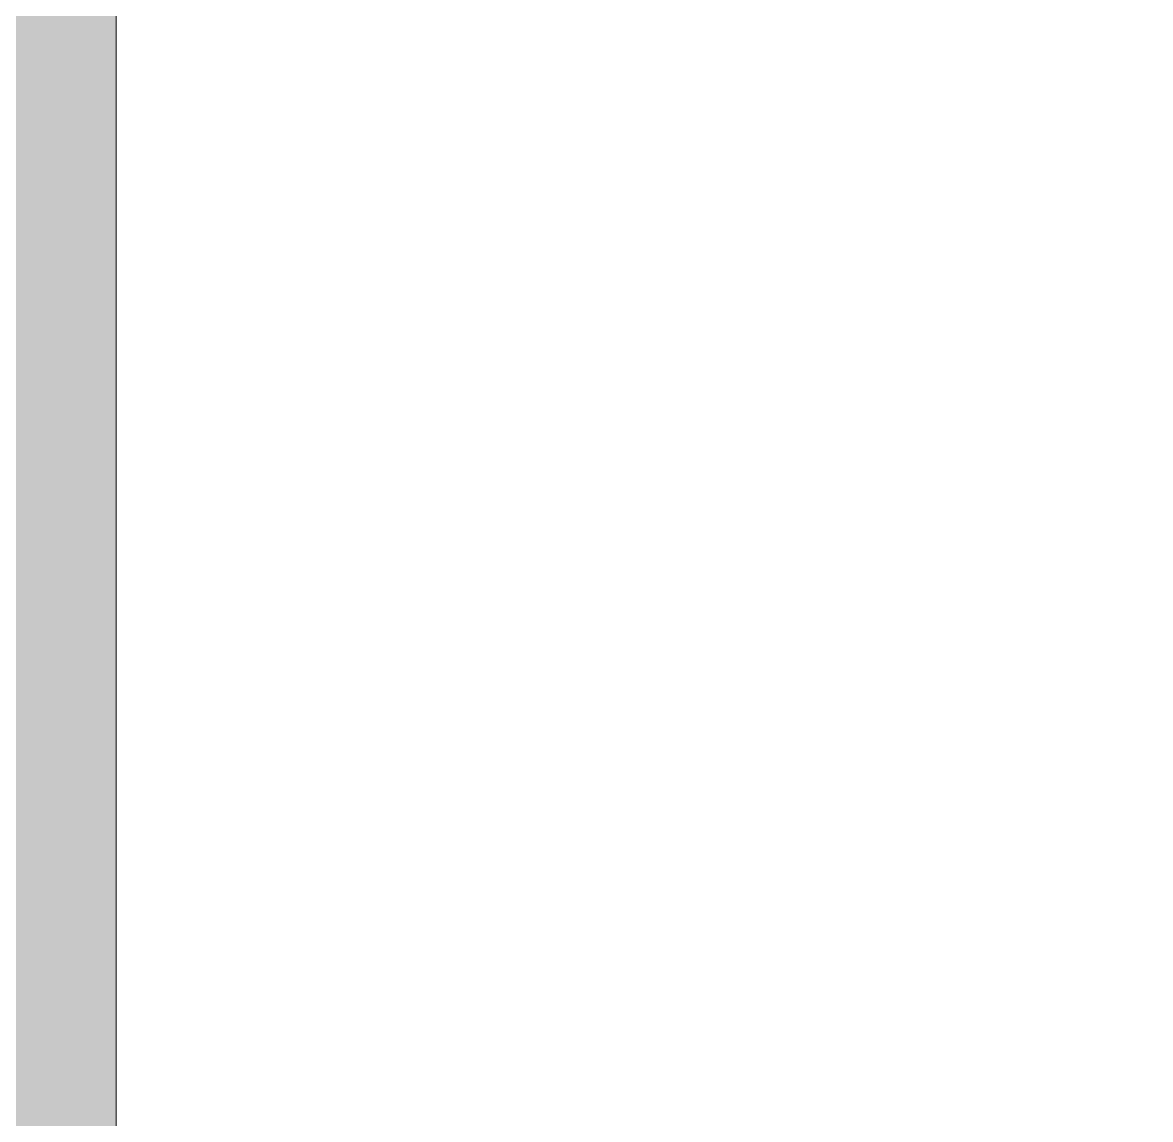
# Model space of a CAD drawing. Header units: inches. Extents: x -4169 to -1846, y 9706 to 12377.
# Drawn here: x -3141.3849 to -3141.2503, y 10362.9115 to 10363.0424 of the extents above; entities that cross this region are included whole.
import ezdxf

# ---------------------------------------------------------------- set-up
doc = ezdxf.new("R2010")
doc.units = ezdxf.units.IN
doc.header["$MEASUREMENT"] = 0
for name, color, linetype, lineweight in [('A-WALL', 113, 'Continuous', 18), ('A-WALL-PATT-4', 111, 'Continuous', 9), ('I-WALL-2', 2, 'Continuous', 5)]:
    doc.layers.add(name, color=color, linetype=linetype, lineweight=lineweight)

msp = doc.modelspace()

# ---------------------------------------------------------------- hatches: boundary and pattern name
at = {"layer": 'A-WALL-PATT-4'}
h = msp.add_hatch(dxfattribs=at)
h.set_pattern_fill('FP_1', color=256, style=0, pattern_type=2)
h.set_pattern_definition([(0, (0, 0), (20.48, 5.12), [0.845, -14.515, 0.845, -14.515, -81.92]), (0, (0, 0), (20.48, 5.12), [-30.72, 0.845, -29.875, 0.845, -14.515, -35.84]), (0, (0, 0), (20.48, 5.12), [-76.8, 0.845, -9.395, 0.845, -24.755]), (120, (7.68, 2.56), (-14.67405, 15.1762003), [0.845, -14.515, 0.845, -14.515, -81.92]), (120, (7.68, 2.56), (-14.67405, 15.1762003), [-30.72, 0.845, -29.875, 0.845, -14.515, -35.84]), (120, (7.68, 2.56), (-14.67405, 15.1762003), [-76.8, 0.845, -9.395, 0.845, -24.755]), (240, (10.24, 12.8), (-5.80595, -20.2962003), [0.845, -14.515, 0.845, -14.515, -81.92]), (240, (10.24, 12.8), (-5.80595, -20.2962003), [-30.72, 0.845, -29.875, 0.845, -14.515, -35.84]), (240, (10.24, 12.8), (-5.80595, -20.2962003), [-76.8, 0.845, -9.395, 0.845, -24.755])])
h.paths.add_polyline_path([(-3140.74874, 10018.0894), (-3140.74874, 10057.47913), (-3141.37374, 10057.47913), (-3141.37374, 10018.0894)], flags=0)
h.paths.add_polyline_path([(-3141.37374, 10129.47913), (-3140.74874, 10129.47913), (-3140.74874, 10356.0394), (-3141.37374, 10356.0394), (-3141.37374, 10148.58692)], flags=0)
h.paths.add_polyline_path([(-3140.74874, 10362.6644), (-3140.74874, 10363.1644), (-3141.37374, 10363.1644), (-3141.37374, 10362.6644), (-3140.74987, 10362.6644)], flags=0)
at = {"layer": 'I-WALL-2'}
h = msp.add_hatch(color=256, dxfattribs=at)
h.paths.add_polyline_path([(-3194.05623, 10362.6644), (-3184.42374, 10362.6644), (-3184.42374, 10363.1644), (-3200.74874, 10363.1644), (-3200.73445, 10362.6644)], flags=0)
h.paths.add_polyline_path([(-3143.40728, 10362.6644), (-3141.37374, 10362.6644), (-3141.37374, 10363.1644), (-3144.42374, 10363.1644), (-3144.42374, 10362.6644)], flags=0)

# ---------------------------------------------------------------- linework, layer by layer
at = {"layer": 'A-WALL'}
msp.add_line((-3141.37374, 10363.1644), (-3141.37374, 10362.6644), dxfattribs=at)

doc.saveas('drawing.dxf')
